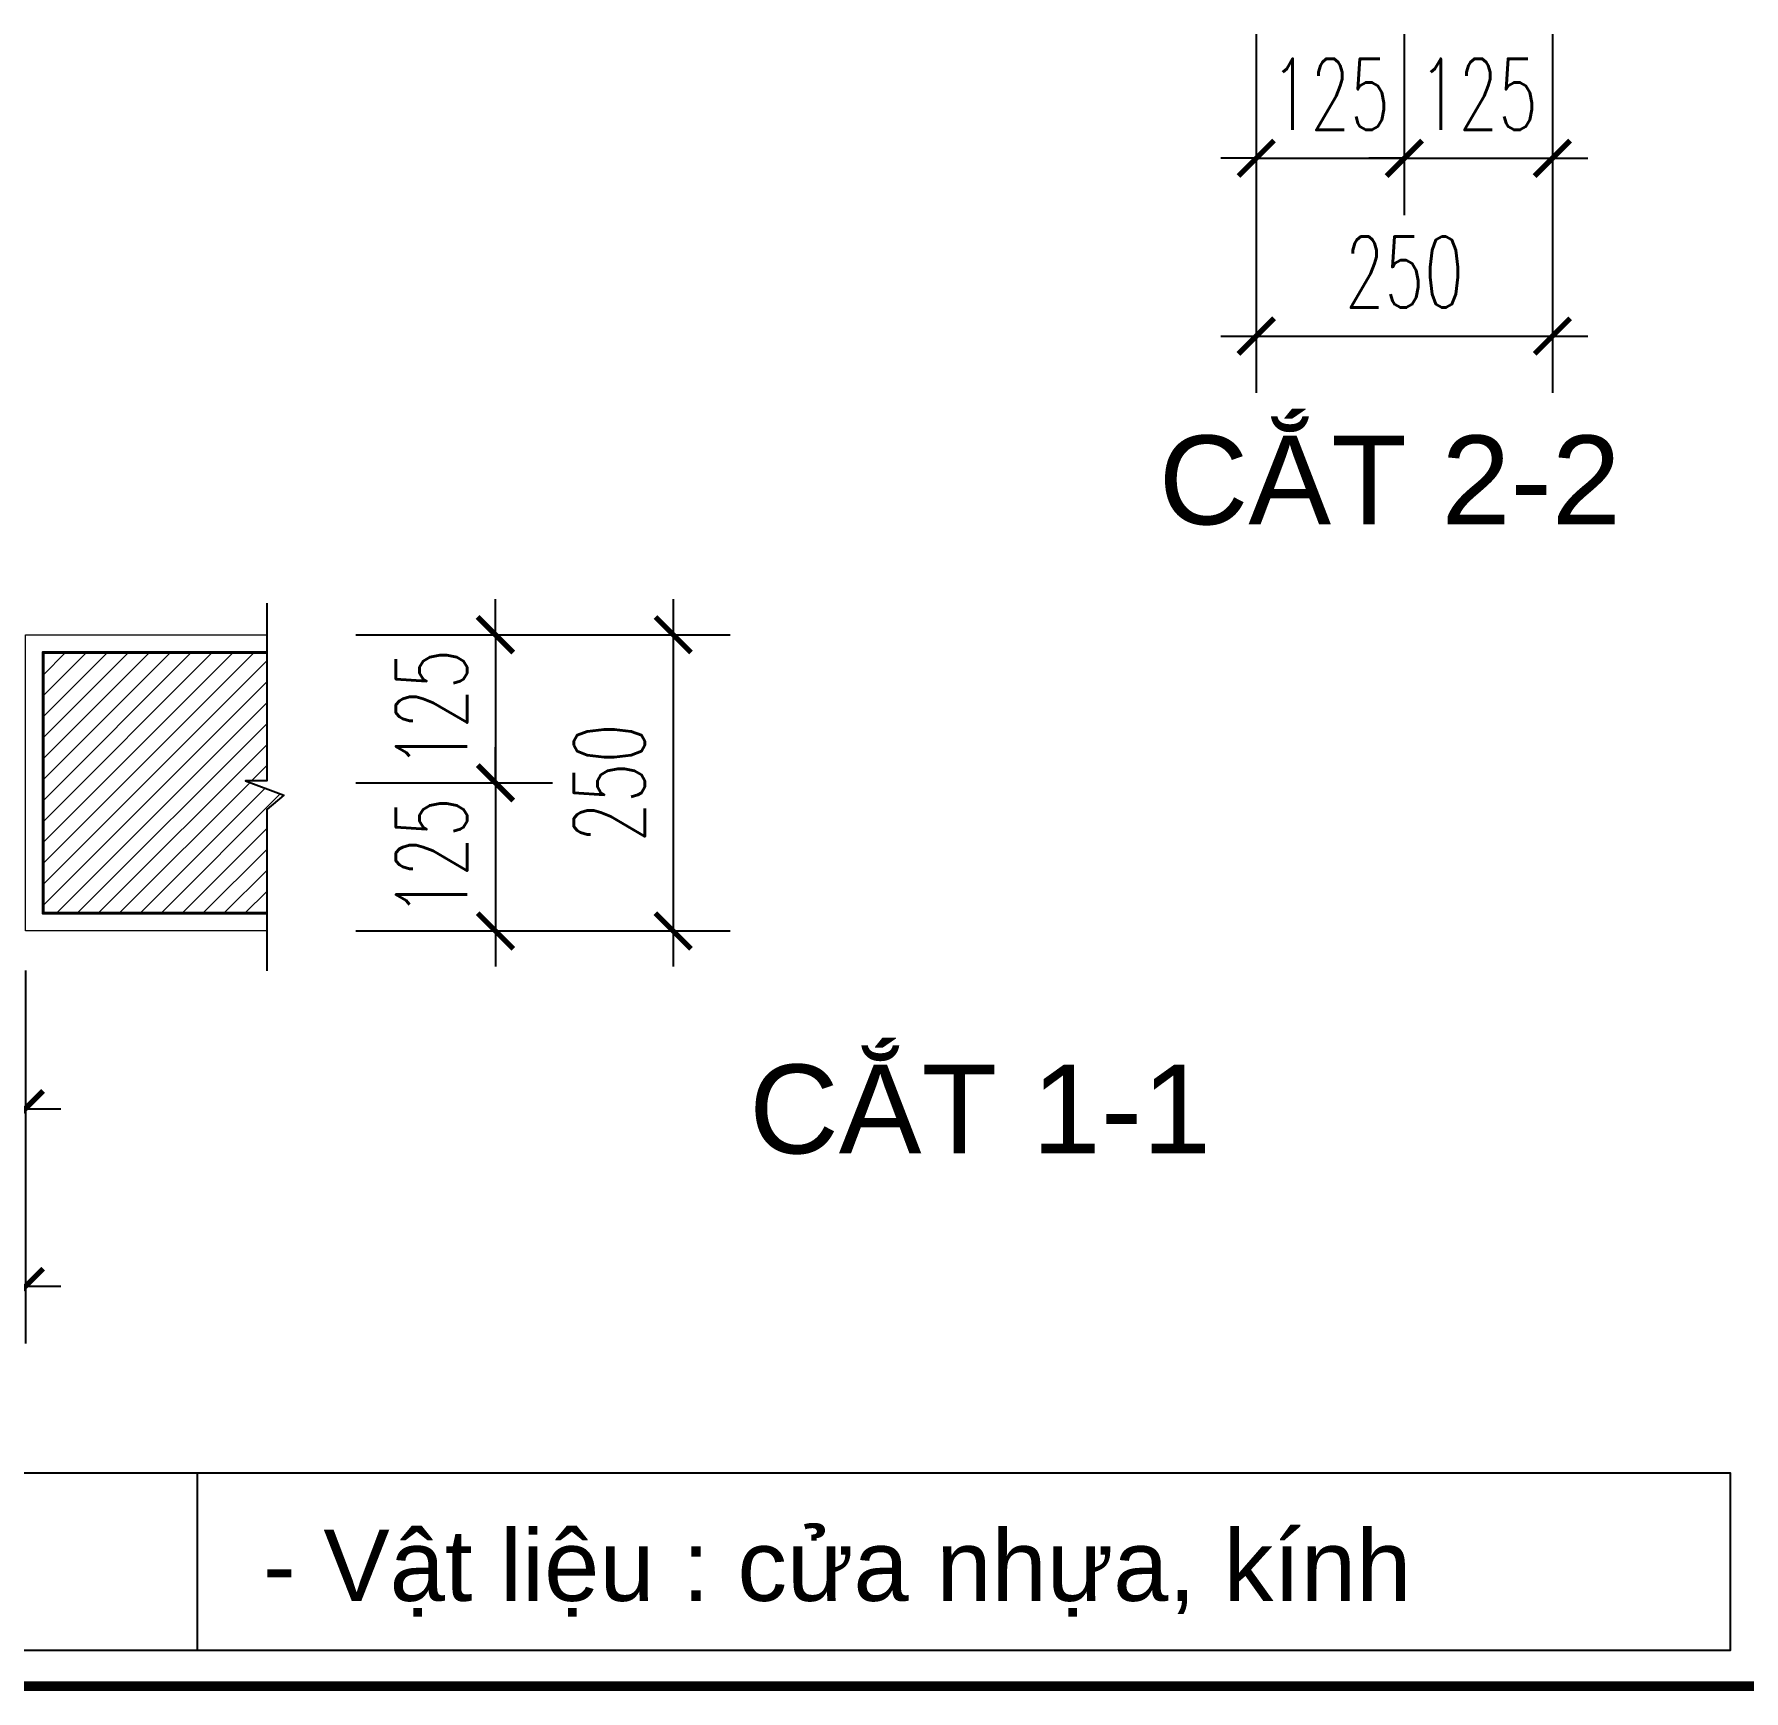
# Model space of a CAD drawing. Header units: millimetres. Extents: x -229618 to 2906, y -178063 to 96806.
# Drawn here: x -10740 to -9297, y -70352 to -68954 of the extents above; entities that cross this region are included whole.
import ezdxf
from ezdxf.enums import TextEntityAlignment as Align

# ---------------------------------------------------------------- set-up
doc = ezdxf.new("R2010")
doc.units = ezdxf.units.MM
doc.header["$LTSCALE"] = 200
doc.header["$MEASUREMENT"] = 0
doc.header["$PDMODE"] = 3
doc.header["$PDSIZE"] = 50
doc.linetypes.add('DASHED2', pattern=[0.375, 0.25, -0.125])
doc.layers.get('0').update_dxf_attribs({"color": 95, "linetype": 'CONTINUOUS'})
doc.layers.get('DEFPOINTS').update_dxf_attribs({"linetype": 'CONTINUOUS'})
for name, color, linetype, lineweight in [('cat', 1, 'CONTINUOUS', 40), ('hatch', 250, 'CONTINUOUS', 5), ('khuat', 8, 'DASHED2', 15)]:
    doc.layers.add(name, color=color, linetype=linetype, lineweight=lineweight)
for name, color, linetype in [('CUA', 145, 'CONTINUOUS'), ('DIM', 251, 'CONTINUOUS'), ('TEXT', 33, 'CONTINUOUS')]:
    doc.layers.add(name, color=color, linetype=linetype)
doc.styles.add('Aria H iso', font='Vharial_0.ttf')
doc.styles.add('Arial iso', font='vnarial_0.ttf')
doc.styles.add('Scale', font='vnsimli.shx', dxfattribs={"width": 0.65, "bigfont": 'bigfont.shx'})
doc.dimstyles.new('Scale', dxfattribs={"dimscale": 75, "dimtxt": 2, "dimasz": 1, "dimexe": 1.6, "dimexo": 0, "dimgap": 0.8, "dimtad": 1, "dimdec": 0, "dimzin": 0, "dimdsep": 46, "dimtxsty": 'Scale', "dimblk": 'ARCHTICK', "dimcen": 0.1, "dimdle": 1, "dimclrd": 256, "dimclre": 256, "dimclrt": 3, "dimadec": 0, "dimazin": 0, "dimtfac": 1, "dimtdec": 0, "dimtix": 1, "dimtmove": 2, "dimatfit": 3, "dimldrblk": 'ARCHTICK', "dimfxl": 0, "dimtolj": 1, "dimtzin": 0, "dimarcsym": 0})

# ---------------------------------------------------------------- blocks, each defined once
blk = doc.blocks.new('_ArchTick')
at = {"color": 0, "linetype": 'ByBlock', "const_width": 0.15}
blk.add_lwpolyline([(-0.5, -0.5), (0.5, 0.5)], dxfattribs=at)
blk = doc.blocks.new('*D588')
at = {"layer": 'DEFPOINTS', "color": 0, "linetype": 'Continuous'}
for p in [(-11637.2, -69743.9), (-10747.2, -69743.9), (-10747.2, -69860.5)]:
    blk.add_point(p, dxfattribs=at)
at = {"layer": 'DIM', "linetype": 'Continuous', "lineweight": -2}
for p, q in [((-11637.2, -69743.9), (-11637.2, -69908.5)), ((-10747.2, -69743.9), (-10747.2, -69908.5)), ((-11667.2, -69860.5), (-10717.2, -69860.5))]:
    blk.add_line(p, q, dxfattribs=at)
at = {"layer": 'DIM', "linetype": 'Continuous', "lineweight": -2, "xscale": 30, "yscale": 30, "zscale": 30, "rotation": 180}
blk.add_blockref('_ArchTick', (-11637.2, -69860.5), dxfattribs=at)
at = {"layer": 'DIM', "linetype": 'Continuous', "lineweight": -2, "xscale": 30, "yscale": 30, "zscale": 30}
blk.add_blockref('_ArchTick', (-10747.2, -69860.5), dxfattribs=at)
at = {"layer": 'DIM', "color": 3, "linetype": 'Continuous', "insert": (-11192.2, -69806.5), "char_height": 60, "attachment_point": 5, "style": 'Scale'}
blk.add_mtext('\\A1;890', dxfattribs=at)
blk = doc.blocks.new('*D589')
at = {"layer": 'DEFPOINTS', "color": 0, "linetype": 'Continuous'}
for p in [(-12927.2, -69743.9), (-10747.2, -69743.9), (-12927.2, -70010.5)]:
    blk.add_point(p, dxfattribs=at)
at = {"layer": 'DIM', "linetype": 'Continuous', "lineweight": -2}
for p, q in [((-12927.2, -69743.9), (-12927.2, -70058.5)), ((-10747.2, -69743.9), (-10747.2, -70058.5)), ((-10717.2, -70010.5), (-12957.2, -70010.5))]:
    blk.add_line(p, q, dxfattribs=at)
at = {"layer": 'DIM', "linetype": 'Continuous', "lineweight": -2, "xscale": 30, "yscale": 30, "zscale": 30, "rotation": 180}
blk.add_blockref('_ArchTick', (-12927.2, -70010.5), dxfattribs=at)
at = {"layer": 'DIM', "linetype": 'Continuous', "lineweight": -2, "xscale": 30, "yscale": 30, "zscale": 30}
blk.add_blockref('_ArchTick', (-10747.2, -70010.5), dxfattribs=at)
at = {"layer": 'DIM', "color": 3, "linetype": 'Continuous', "insert": (-11837.2, -69956.5), "char_height": 60, "attachment_point": 5, "style": 'Scale'}
blk.add_mtext('\\A1;2180', dxfattribs=at)
blk = doc.blocks.new('*D685')
at = {"layer": 'DEFPOINTS', "color": 0, "linetype": 'Continuous'}
for p in [(-9708.3, -68953.8), (-9583.3, -68953.8), (-9583.3, -69058.5)]:
    blk.add_point(p, dxfattribs=at)
at = {"layer": 'DIM', "linetype": 'Continuous', "lineweight": -2}
for p, q in [((-9708.3, -68953.8), (-9708.3, -69106.5)), ((-9583.3, -68953.8), (-9583.3, -69106.5)), ((-9708.3, -69058.5), (-9738.3, -69058.5)), ((-9708.3, -69058.5), (-9583.3, -69058.5)), ((-9583.3, -69058.5), (-9553.3, -69058.5))]:
    blk.add_line(p, q, dxfattribs=at)
at = {"layer": 'DIM', "linetype": 'Continuous', "lineweight": -2, "xscale": 30, "yscale": 30, "zscale": 30}
blk.add_blockref('_ArchTick', (-9708.3, -69058.5), dxfattribs=at)
at = {"layer": 'DIM', "linetype": 'Continuous', "lineweight": -2, "xscale": 30, "yscale": 30, "zscale": 30, "rotation": 180}
blk.add_blockref('_ArchTick', (-9583.3, -69058.5), dxfattribs=at)
at = {"layer": 'DIM', "color": 3, "linetype": 'Continuous', "insert": (-9645.8, -69004.5), "char_height": 60, "attachment_point": 5, "style": 'Scale'}
blk.add_mtext('\\A1;125', dxfattribs=at)
blk = doc.blocks.new('*D686')
at = {"layer": 'DEFPOINTS', "color": 0, "linetype": 'Continuous'}
for p in [(-9583.3, -68953.8), (-9458.3, -68953.8), (-9458.3, -69058.5)]:
    blk.add_point(p, dxfattribs=at)
at = {"layer": 'DIM', "linetype": 'Continuous', "lineweight": -2}
for p, q in [((-9583.3, -68953.8), (-9583.3, -69106.5)), ((-9458.3, -68953.8), (-9458.3, -69106.5)), ((-9583.3, -69058.5), (-9613.3, -69058.5)), ((-9583.3, -69058.5), (-9458.3, -69058.5)), ((-9458.3, -69058.5), (-9428.3, -69058.5))]:
    blk.add_line(p, q, dxfattribs=at)
at = {"layer": 'DIM', "linetype": 'Continuous', "lineweight": -2, "xscale": 30, "yscale": 30, "zscale": 30}
blk.add_blockref('_ArchTick', (-9583.3, -69058.5), dxfattribs=at)
at = {"layer": 'DIM', "linetype": 'Continuous', "lineweight": -2, "xscale": 30, "yscale": 30, "zscale": 30, "rotation": 180}
blk.add_blockref('_ArchTick', (-9458.3, -69058.5), dxfattribs=at)
at = {"layer": 'DIM', "color": 3, "linetype": 'Continuous', "insert": (-9520.8, -69004.5), "char_height": 60, "attachment_point": 5, "style": 'Scale'}
blk.add_mtext('\\A1;125', dxfattribs=at)
blk = doc.blocks.new('*D687')
at = {"layer": 'DEFPOINTS', "color": 0, "linetype": 'Continuous'}
for p in [(-9708.3, -68953.8), (-9458.3, -68953.8), (-9458.3, -69208.5)]:
    blk.add_point(p, dxfattribs=at)
at = {"layer": 'DIM', "linetype": 'Continuous', "lineweight": -2}
for p, q in [((-9708.3, -68953.8), (-9708.3, -69256.5)), ((-9458.3, -68953.8), (-9458.3, -69256.5)), ((-9738.3, -69208.5), (-9428.3, -69208.5))]:
    blk.add_line(p, q, dxfattribs=at)
at = {"layer": 'DIM', "linetype": 'Continuous', "lineweight": -2, "xscale": 30, "yscale": 30, "zscale": 30, "rotation": 180}
blk.add_blockref('_ArchTick', (-9708.3, -69208.5), dxfattribs=at)
at = {"layer": 'DIM', "linetype": 'Continuous', "lineweight": -2, "xscale": 30, "yscale": 30, "zscale": 30}
blk.add_blockref('_ArchTick', (-9458.3, -69208.5), dxfattribs=at)
at = {"layer": 'DIM', "color": 3, "linetype": 'Continuous', "insert": (-9583.3, -69154.5), "char_height": 60, "attachment_point": 5, "style": 'Scale'}
blk.add_mtext('\\A1;250', dxfattribs=at)
blk = doc.blocks.new('*D706')
at = {"layer": 'DEFPOINTS', "color": 0, "linetype": 'Continuous'}
for p in [(-10468.4, -69460.5), (-10468.4, -69585.5), (-10350.4, -69585.5)]:
    blk.add_point(p, dxfattribs=at)
at = {"layer": 'DIM', "linetype": 'Continuous', "lineweight": -2}
for p, q in [((-10350.4, -69460.5), (-10350.4, -69430.5)), ((-10468.4, -69460.5), (-10302.4, -69460.5)), ((-10350.4, -69460.5), (-10350.4, -69585.5)), ((-10468.4, -69585.5), (-10302.4, -69585.5)), ((-10350.4, -69585.5), (-10350.4, -69615.5))]:
    blk.add_line(p, q, dxfattribs=at)
at = {"layer": 'DIM', "linetype": 'Continuous', "lineweight": -2, "xscale": 30, "yscale": 30, "zscale": 30}
for p, rotation in [((-10350.4, -69460.5), 270), ((-10350.4, -69585.5), 90)]:
    blk.add_blockref('_ArchTick', p, dxfattribs=dict(at, rotation=rotation))
at = {"layer": 'DIM', "color": 3, "linetype": 'Continuous', "insert": (-10404.4, -69523), "char_height": 60, "attachment_point": 5, "rotation": 90, "style": 'Scale'}
blk.add_mtext('\\A1;125', dxfattribs=at)
blk = doc.blocks.new('*D707')
at = {"layer": 'DEFPOINTS', "color": 0, "linetype": 'Continuous'}
for p in [(-10468.4, -69585.5), (-10468.4, -69710.5), (-10350.4, -69710.5)]:
    blk.add_point(p, dxfattribs=at)
at = {"layer": 'DIM', "linetype": 'Continuous', "lineweight": -2}
for p, q in [((-10350.4, -69585.5), (-10350.4, -69555.5)), ((-10468.4, -69585.5), (-10302.4, -69585.5)), ((-10350.4, -69585.5), (-10350.4, -69710.5)), ((-10468.4, -69710.5), (-10302.4, -69710.5)), ((-10350.4, -69710.5), (-10350.4, -69740.5))]:
    blk.add_line(p, q, dxfattribs=at)
at = {"layer": 'DIM', "linetype": 'Continuous', "lineweight": -2, "xscale": 30, "yscale": 30, "zscale": 30}
for p, rotation in [((-10350.4, -69585.5), 270), ((-10350.4, -69710.5), 90)]:
    blk.add_blockref('_ArchTick', p, dxfattribs=dict(at, rotation=rotation))
at = {"layer": 'DIM', "color": 3, "linetype": 'Continuous', "insert": (-10404.4, -69648), "char_height": 60, "attachment_point": 5, "rotation": 90, "style": 'Scale'}
blk.add_mtext('\\A1;125', dxfattribs=at)
blk = doc.blocks.new('*D708')
at = {"layer": 'DEFPOINTS', "color": 0, "linetype": 'Continuous'}
for p in [(-10468.4, -69460.5), (-10468.4, -69710.5), (-10200.4, -69710.5)]:
    blk.add_point(p, dxfattribs=at)
at = {"layer": 'DIM', "linetype": 'Continuous', "lineweight": -2}
for p, q in [((-10200.4, -69430.5), (-10200.4, -69740.5)), ((-10468.4, -69460.5), (-10152.4, -69460.5)), ((-10468.4, -69710.5), (-10152.4, -69710.5))]:
    blk.add_line(p, q, dxfattribs=at)
at = {"layer": 'DIM', "linetype": 'Continuous', "lineweight": -2, "xscale": 30, "yscale": 30, "zscale": 30}
for p, rotation in [((-10200.4, -69460.5), 90), ((-10200.4, -69710.5), 270)]:
    blk.add_blockref('_ArchTick', p, dxfattribs=dict(at, rotation=rotation))
at = {"layer": 'DIM', "color": 3, "linetype": 'Continuous', "insert": (-10254.4, -69585.5), "char_height": 60, "attachment_point": 5, "rotation": 90, "style": 'Scale'}
blk.add_mtext('\\A1;250', dxfattribs=at)

msp = doc.modelspace()

# ---------------------------------------------------------------- hatches: boundary and pattern name
at = {"layer": 'hatch', "linetype": 'Continuous'}
h = msp.add_hatch(dxfattribs=at)
h.set_pattern_fill('ANSI31', color=256, scale=100, style=0)
h.set_pattern_definition([(45, (-186748.111, -96876.588), (-8.8388348, 8.8388348), [])])
h.paths.add_polyline_path([(-10543.5, -69608.2), (-10543.5, -69695.5), (-10732.2, -69695.5), (-10732.2, -69475.5), (-10543.5, -69475.5), (-10543.5, -69584), (-10561.4, -69584), (-10529.1, -69596.4)])

# ---------------------------------------------------------------- linework, layer by layer
at = {"layer": 'cat', "linetype": 'Continuous'}
msp.add_lwpolyline([(-10543.5, -69695.5), (-10732.2, -69695.5), (-10732.2, -69475.5), (-10543.5, -69475.5)], dxfattribs=at)
at = {"layer": 'CUA'}
msp.add_line((-10602.3, -70167.7), (-10602.3, -70317.7), dxfattribs=at)
at = {"layer": 'CUA', "linetype": 'Continuous'}
msp.add_lwpolyline([(-10543.5, -69433.8), (-10543.5, -69583.7), (-10561.4, -69583.7), (-10529.1, -69596), (-10543.5, -69607.9), (-10543.5, -69744)], dxfattribs=at)
at = {"layer": 'CUA'}
msp.add_lwpolyline([(-13225.9, -70167.7), (-9308.3, -70167.7), (-9308.3, -70317.7), (-13225.9, -70317.7)], close=True, dxfattribs=at)
at = {"layer": 'hatch', "linetype": 'Continuous'}
msp.add_lwpolyline([(-10543.5, -69710.5), (-10747.2, -69710.5), (-10747.2, -69460.5), (-10543.5, -69460.5)], dxfattribs=at)
at = {"layer": 'khuat', "color": 6, "ltscale": 0.3, "const_width": 8}
msp.add_lwpolyline([(-9278.3, -70347.7), (-15716.9, -70347.7)], dxfattribs=at)

# ---------------------------------------------------------------- texts
at = {"layer": 'TEXT', "linetype": 'Continuous', "style": 'Aria H iso'}
for s, p in [('c¾t 2-2', (-9595.6, -69367.4)), ('c¾t 1-1', (-9941.3, -69898.2))]:
    msp.add_text(s, height=75, dxfattribs=at).set_placement(p, align=Align.CENTER)
at = {"layer": 'TEXT', "linetype": 'Continuous', "style": 'Arial iso'}
msp.add_text('- VËt liÖu : cöa nhùa, kÝnh', height=60, dxfattribs=at).set_placement((-10546.8, -70275.8))

# ---------------------------------------------------------------- dimensions: what is measured, and where the dimension line sits
at = {"layer": 'DIM', "linetype": 'Continuous'}
for base, p1, p2, picture, middle in [((-9583.3, -69058.5), (-9708.3, -68953.8), (-9583.3, -68953.8), '*D685', (-9645.8, -69004.5)), ((-9458.3, -69208.5), (-9708.3, -68953.8), (-9458.3, -68953.8), '*D687', (-9583.3, -69154.5)), ((-9458.3, -69058.5), (-9583.3, -68953.8), (-9458.3, -68953.8), '*D686', (-9520.8, -69004.5)), ((-12927.2, -70010.5), (-10747.2, -69743.9), (-12927.2, -69743.9), '*D589', (-11837.2, -69956.5)), ((-10747.2, -69860.5), (-11637.2, -69743.9), (-10747.2, -69743.9), '*D588', (-11192.2, -69806.5))]:
    dim = msp.add_linear_dim(base=base, p1=p1, p2=p2, dimstyle='Scale', override={"dimscale": 30}, dxfattribs=at)
    dim.commit()
    dim.dimension.update_dxf_attribs({"geometry": picture, "text_midpoint": middle})
for base, p1, p2, picture, middle in [((-10350.4, -69585.5), (-10468.4, -69460.5), (-10468.4, -69585.5), '*D706', (-10404.4, -69523)), ((-10200.4, -69710.5), (-10468.4, -69460.5), (-10468.4, -69710.5), '*D708', (-10254.4, -69585.5)), ((-10350.4, -69710.5), (-10468.4, -69585.5), (-10468.4, -69710.5), '*D707', (-10404.4, -69648))]:
    dim = msp.add_linear_dim(base=base, p1=p1, p2=p2, angle=90, dimstyle='Scale', override={"dimscale": 30}, dxfattribs=at)
    dim.commit()
    dim.dimension.update_dxf_attribs({"geometry": picture, "text_midpoint": middle})

doc.saveas('drawing.dxf')
